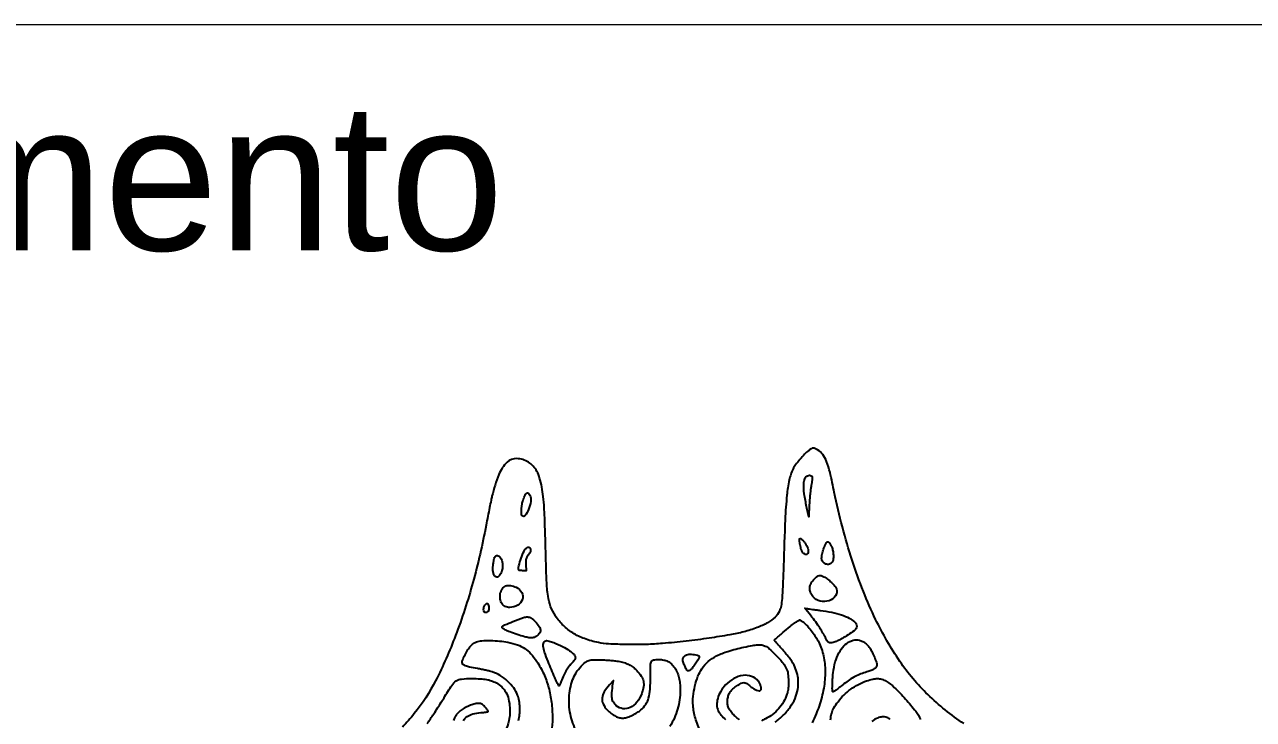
# Model space of a CAD drawing. Header units: inches. Extents: x 0 to 5940, y 0 to 4205.
# Drawn here: x 5406.9 to 5513.5, y 822.2 to 882.5 of the extents above; entities that cross this region are included whole.
import ezdxf

# ---------------------------------------------------------------- set-up
doc = ezdxf.new("R2010")
doc.units = ezdxf.units.IN
doc.header["$LTSCALE"] = 50
doc.header["$MEASUREMENT"] = 0
doc.styles.add('A000', font='arial.ttf')

# ---------------------------------------------------------------- blocks, each defined once
blk = doc.blocks.new('JACZ-COO-GE-001-CAR-LOGO-R00')
at = {"color": 8}
for points in [[(5763.8, 3708.3, -0.046285), (5720.2, 3743.4, -0.050359), (5686.3, 3783.7, -0.036735), (5657, 3834.4, -0.019174), (5642.1, 3868.3, -0.015275), (5628.6, 3906, -0.014603), (5616.8, 3946.3, -0.013575), (5607, 3988.2, 0.007665), (5601.8, 4012.2, 0.036006), (5597.5, 4025.6, 0.065376), (5592.9, 4034, 0.096637), (5586.7, 4039.6, 0.033271), (5583.5, 4041.3, 0.123427), (5581.3, 4041.7, 0.118991), (5579.1, 4041, 0.029902), (5576, 4038.8, 0.034011), (5571, 4034.3, 0.016009), (5565.3, 4027.9, 0.015641), (5560.1, 4021.4, 0.046444), (5557.1, 4016.5, 0.06061), (5552.4, 4003, 0.028246), (5549.6, 3984.6, 0.014453), (5547.5, 3955.5, 0.002392), (5545.5, 3899.4, -0.002628), (5544.6, 3874.4, -0.011792), (5543.7, 3859.8, -0.019381), (5542.5, 3850.4, -0.064784), (5540.6, 3844.4, -0.10259), (5535.3, 3837.1, -0.053015), (5526.2, 3830.4, -0.042515), (5513.6, 3824.5, -0.024593), (5497.6, 3819.4, -0.020895), (5480.4, 3815.7, -0.007629), (5455.7, 3811.8, -0.007301), (5427.7, 3808.1, -0.006954), (5399.1, 3805.3, -0.015572), (5379.5, 3804.2, -0.009064), (5355.9, 3804.1, -0.008045), (5333.8, 3804.7, -0.040604), (5321.6, 3806.3, -0.035188), (5304.5, 3811.2, -0.052282), (5290.5, 3818, -0.056545), (5279.1, 3827, -0.051681), (5269.5, 3838.7, -0.054636), (5263.7, 3850.1, -0.054699), (5260.5, 3862.5, -0.026635), (5258.8, 3881.4, -0.003627), (5257.6, 3921.1, 0.002092), (5256.7, 3950.6, 0.007516), (5255.9, 3969.4, 0.011597), (5254.7, 3983.1, 0.018452), (5253, 3994.7, 0.027193), (5250.4, 4005.4, 0.051259), (5247, 4013.6, 0.061735), (5242.6, 4019.9, 0.065677), (5236.8, 4024.7, 0.133782), (5222.8, 4029, 0.199279), (5211, 4024.6, 0.112553), (5201.1, 4009.9, 0.031485), (5192.7, 3983.4, 0.009585), (5191.6, 3978.7, 0.001631), (5189.8, 3969.8, 0.00178), (5187.7, 3959.3, 0.001585), (5185.6, 3948.4, -0.020494), (5169.6, 3879, -0.024097), (5148.6, 3814.9, -0.026402), (5124.5, 3760.3, -0.051752), (5098.7, 3720.4, -0.020497), (5084.3, 3703.9, -0.017446)], [(5445.2, 3698.5, -0.035156), (5438.9, 3715, -0.05068), (5436, 3730.2, -0.049122), (5436.1, 3741.2, -0.031965), (5438.3, 3753.7, -0.032194), (5441.9, 3765.6, -0.056299), (5446.7, 3774.8, -0.068233), (5454.4, 3783.5, -0.059141), (5464.5, 3790.3, -0.045092), (5478.3, 3795.8, -0.019341), (5497.6, 3800.8, -0.008367), (5508, 3802.9, -0.032357), (5514.5, 3803.7, -0.052219), (5519.3, 3803.5, -0.068324), (5523.4, 3802.2, -0.079802), (5528.3, 3799, -0.013205), (5536.3, 3791.1, -0.014678), (5544, 3782.8, -0.053566), (5548, 3776.8, -0.024856), (5549.7, 3773.4, -0.04799), (5550.6, 3770.5, -0.034879), (5551.1, 3767, -0.007877), (5551.4, 3760.9, -0.008709), (5551.5, 3755.1, -0.026419), (5551.3, 3751.1, -0.033012), (5550.7, 3747.7, -0.021115), (5549.6, 3743.9, -0.049031), (5545.5, 3734.6, -0.049965), (5539.6, 3726.4, -0.049947), (5532.3, 3719.4, -0.048929), (5523.6, 3714.1, -0.013318), (5519, 3711.9, -0.04809)], [(5492.4, 3713.1, -0.045222), (5488.1, 3716.2, -0.031474), (5483.9, 3720.3, -0.031933), (5480.4, 3724.8, -0.07169), (5478.5, 3728.6, -0.065392), (5477.7, 3733, -0.048957), (5477.9, 3738, -0.049167), (5479, 3742.9, -0.067956), (5481, 3746.8, -0.063051), (5484.3, 3750.4, -0.031978), (5489.2, 3754.1, -0.030668), (5494.2, 3757.1, -0.116121), (5497.7, 3757.9, -0.091113), (5499.2, 3757.6, -0.037222), (5501.1, 3756.7, -0.030641), (5503.2, 3755.3, -0.017947), (5505.6, 3753.4, 0.030426), (5509.5, 3750.5, 0.0537), (5513, 3748.7, 0.073567), (5515.9, 3748, 0.218891), (5517.8, 3748.7, 0.209236), (5518.5, 3750.5, 0.053318), (5518, 3753.6, 0.050341), (5516.8, 3757, 0.061476), (5514.9, 3759.9, 0.133652), (5506.8, 3765.5, 0.115042), (5496.5, 3766.6, 0.098808), (5485.5, 3763, 0.075391), (5475.5, 3755.2, 0.054111), (5469.5, 3747.4, 0.066096), (5465.9, 3738.9, 0.075264), (5464.8, 3730.8, 0.11261), (5466.6, 3723.9, 0.059017), (5470.1, 3718.6, 0.0373), (5475.3, 3713.3, 0.034127)], [(5535.5, 3710, 0.032451), (5545.1, 3718.4, 0.041018), (5553.6, 3728.4, 0.054834), (5559.5, 3738.8, 0.058929), (5562.7, 3749.6, 0.059696), (5563.3, 3760.8, 0.051945), (5561.7, 3770.2, 0.052071), (5558.2, 3779, 0.042479), (5552.2, 3788.3, 0.02016), (5543.1, 3799.2, -0.002377), (5539.8, 3802.9, -0.0038), (5537.1, 3806.1, -0.000863), (5534.7, 3808.9, -0.17846), (5534.6, 3809.2, -0.218352), (5535, 3810, -0.000629), (5544.7, 3818.4, -0.003778), (5553.5, 3825.9, -0.01559), (5559.1, 3830.2, -0.009486), (5561.1, 3831.6, -0.012782), (5562.9, 3832.8, -0.00986), (5564.5, 3833.7, -0.120592), (5565.2, 3833.9, -0.14766), (5565.8, 3833.7, -0.012377), (5567.3, 3832.7, -0.015629), (5569, 3831.4, -0.01143), (5570.9, 3829.8, -0.031769), (5575.4, 3825.3, -0.019985), (5580.2, 3819.5, -0.019574), (5584.6, 3813.1, -0.024315), (5588.1, 3806.8, -0.064116), (5593.9, 3790.3, -0.051434), (5595.9, 3771.6, -0.046719), (5594.1, 3751.2, -0.036068), (5588.5, 3729.5, -0.018168), (5584.9, 3720.1, -0.011305), (5580.1, 3709.3, -0.0113)], [(5114.4, 3708.3, -0.007871), (5118.2, 3714, 0.003599), (5122.3, 3720.2, 0.002452), (5126.9, 3727.3, 0.002471), (5131.3, 3734.2, 0.004975), (5134.7, 3739.6, -0.010244), (5144.2, 3754.6, -0.095775), (5149.4, 3760, -0.128217), (5155.8, 3762.3, -0.023692), (5168.3, 3762.9, -0.012141), (5178.6, 3762.6, -0.032341), (5186, 3761.8, -0.041469), (5192, 3760.2, -0.035394), (5198, 3757.6, -0.071816), (5204.6, 3752.7, -0.074854), (5209.5, 3746.3, -0.066086), (5212.7, 3738, -0.040873), (5214.3, 3727.7, -0.057869), (5213.7, 3714.5, -0.071461), (5210.1, 3702.9, -0.078502)], [(5158.1, 3711.8, -0.114422), (5162.5, 3716.8, -0.089236), (5169.6, 3720.1, -0.049432), (5179.1, 3721.6, 0.009466), (5182.4, 3721.9, 0.014122), (5185.3, 3722.3, 0.009057), (5187.6, 3722.7, 0.209053), (5188.2, 3723.1, 0.284534), (5188.2, 3723.6, 0.019465), (5187.2, 3725, 0.023149), (5185.9, 3726.7, 0.014928), (5184.2, 3728.6, 0.012312), (5181.2, 3731.3, 0.08149), (5179.5, 3732.4, 0.102374), (5177.8, 3732.8, 0.024663), (5174.7, 3732.7, 0.05613), (5169.7, 3731.6, 0.026861), (5163.6, 3729.2, 0.026804), (5157.7, 3726.1, 0.046496), (5153.2, 3722.9, 0.043127), (5150.2, 3719.7, 0.042649), (5147.8, 3716.1, 0.042843), (5146, 3712.2, 0.044413)], [(5224.7, 3712.2, 0.049232), (5226.2, 3719.4, 0.033109), (5226.4, 3727.7, 0.033199), (5225.6, 3736, 0.051137), (5223.7, 3742.9, 0.06694), (5219, 3751.5, 0.048605), (5211.6, 3759.7, 0.047678), (5202.7, 3766.4, 0.057057), (5193.1, 3770.9, 0.018502), (5189.9, 3771.8, 0.00641), (5185.3, 3772.9, 0.006358), (5180.2, 3774, 0.00735), (5175.2, 3774.9, -0.008964), (5165.7, 3776.7, -0.042579), (5160.4, 3778.2, -0.088973), (5157.6, 3780, -0.213925), (5156.6, 3782.2, -0.102414), (5157.3, 3785.5, -0.01585), (5160.2, 3791.7, -0.018713), (5163.6, 3797.9, -0.042969), (5166.8, 3802.2, -0.034851), (5168.3, 3803.8, -0.024178), (5170.3, 3805.3, -0.024472), (5172.3, 3806.6, -0.045279), (5174.1, 3807.4, -0.070438), (5180.3, 3808.6, -0.017822), (5190.8, 3808.9, -0.018807), (5202, 3808.3, -0.027733), (5211.8, 3806.8, -0.03325), (5223.6, 3803.6, -0.062827), (5232.4, 3799.2, -0.064), (5239.7, 3792.9, -0.035783), (5247, 3783.5, -0.0411), (5255.3, 3768.5, -0.038668), (5261.2, 3752.1, -0.036969), (5264.7, 3734.1, -0.031256), (5265.9, 3714.9, -0.030024), (5264.8, 3698.7, -0.051644)], [(5296.6, 3696.3, -0.076511), (5288.2, 3717, -0.070912), (5286, 3739.9, -0.074733), (5290.3, 3761.2, -0.104978), (5300.5, 3777.7, -0.031557), (5305.7, 3782.5, -0.096657), (5309.9, 3784.7, -0.070393), (5315.4, 3785.6, -0.011606), (5326.1, 3785.5, -0.008263), (5332, 3785.2, -0.007297), (5338.1, 3784.7, -0.007348), (5343.6, 3784.1, -0.022003), (5347.3, 3783.5, -0.024874), (5353.8, 3781.7, -0.044115), (5358.9, 3779.6, -0.046452), (5363.4, 3776.6, -0.031188), (5367.9, 3772.6, -0.044722), (5373.4, 3765.8, -0.095593), (5376, 3759.7, -0.096287), (5376.1, 3753, -0.045848), (5373.9, 3744.7, -0.076974), (5368.1, 3734.3, -0.115851), (5360, 3727.8, -0.144552), (5351.2, 3726.4, -0.149472), (5343.1, 3730, -0.081854), (5339.7, 3734.1, -0.093664), (5338.1, 3738.9, -0.059048), (5337.9, 3745.6, -0.015058), (5339.1, 3756.4), (5339.7, 3760.4), (5335.1, 3755.4, 0.04901), (5328.6, 3746.8, 0.113173), (5326.1, 3739.2, 0.132849), (5327.3, 3732.1, 0.080588), (5332.1, 3724.9, 0.04223), (5336.9, 3720.6, 0.0479), (5342.2, 3717.3, 0.052953), (5347.4, 3715.4, 0.090024), (5352, 3715.1, 0.056182), (5356.8, 3716.2, 0.024951), (5362.8, 3718.6, 0.02499), (5368.6, 3721.7, 0.046053), (5372.9, 3724.9, 0.068448), (5378.7, 3731.5, 0.075461), (5382.2, 3739.3, 0.052997), (5384, 3749.9, 0.016877), (5384.5, 3765.8, -0.005866), (5384.6, 3779.4, -0.112342), (5385.6, 3783.5, -0.242667), (5388.2, 3785.4, -0.03783), (5394.6, 3785.9, -0.046752), (5400.7, 3785.3, -0.074164), (5405.7, 3783.6, -0.074444), (5409.9, 3780.5, -0.047476), (5413.8, 3775.8, -0.045493), (5416.9, 3770.2, -0.044227), (5419, 3764.2, -0.038439), (5420.2, 3757.1, -0.022304), (5420.6, 3748.4, -0.070151), (5417.4, 3726, -0.066074), (5408.1, 3704.9, -0.066722)], [(5674.4, 3713.2, 0.137673), (5670.7, 3715.7, 0.098733), (5665, 3716.5, 0.086979), (5659.2, 3715, 0.072326), (5652.4, 3710.8, 0.045719)], [(5602.4, 3712.9, -0.049124), (5603.8, 3720.9, -0.065499), (5606.4, 3727.3, -0.029839), (5611.5, 3734.9, -0.038609), (5618.5, 3742.9, -0.035526), (5626.9, 3749.9, -0.03544), (5636.2, 3755.8, -0.037947), (5646.1, 3760.1, -0.026717), (5653.5, 3762.2, -0.06091), (5659.2, 3762.8, -0.072517), (5664.3, 3762, -0.05375), (5669.6, 3759.7, -0.062554), (5679.6, 3752.2, -0.017984), (5693.1, 3738.1, -0.017443), (5705.5, 3723.3, -0.073139), (5711.2, 3713.2, -0.075761)]]:
    blk.add_lwpolyline(points, format="xyb", dxfattribs=at)
for points in [[(5580, 4006.9, -0.090384), (5580.2, 4005.7, -0.01064), (5580, 4003, -0.012459), (5579.6, 3999.8, -0.009906), (5579, 3996.3, 0.01575), (5578.3, 3991.9, 0.006032), (5577.7, 3985.8, 0.005966), (5577.1, 3979.2, 0.007296), (5576.7, 3973), (5576.1, 3958.4), (5573.8, 3968.9, -0.011547), (5571, 3984.1, -0.033111), (5569.9, 3994.8, -0.048984), (5570.5, 4002.2, -0.147223), (5572.7, 4006.8, -0.09076), (5574.7, 4008.3, -0.109248), (5577, 4008.8, -0.138025), (5578.9, 4008.3, -0.186698)], [(5238.6, 3984.8, -0.13315), (5239.6, 3977.3, -0.055517), (5237, 3967.4, -0.074283), (5233, 3960.1, -0.453302), (5229.2, 3959.8, -0.186601), (5228.3, 3961.9, -0.023846), (5228.3, 3966.8, -0.0274), (5228.9, 3972.4, -0.030115), (5230.1, 3977.7, -0.025367), (5232.3, 3984.1, -0.122995), (5234.5, 3987.2, -0.34736), (5236.7, 3987.3, -0.136171)], [(5572.7, 3924.9, -0.078672), (5575.3, 3919, -0.179917), (5574.8, 3914.2, -0.391255), (5572, 3913.1, -0.139068), (5568.3, 3916, -0.095924), (5567, 3918.8, -0.018296), (5565.7, 3924.3, -0.015071), (5564.8, 3930, -0.163406), (5565.3, 3932.2, -0.43225), (5566.2, 3932.4, -0.047576), (5568.1, 3930.9, -0.03595), (5570.3, 3928.3, -0.02071)], [(5603.8, 3922.2, -0.055974), (5605.2, 3917.5, -0.041179), (5605.8, 3912, -0.042237), (5605.6, 3907, -0.11028), (5604.3, 3903.6, -0.186078), (5601, 3901.2, -0.154556), (5596.6, 3901.4, -0.144321), (5593, 3904.2, -0.16134), (5591.6, 3908.3, -0.056827), (5592, 3912.2, -0.016869), (5593.5, 3917.9, -0.016539), (5595.4, 3923.5, -0.063414), (5597.1, 3926.7, -0.025023), (5598.1, 3927.9, -0.139171), (5598.7, 3928.3, -0.193916), (5599.4, 3928.3, -0.056912), (5600.3, 3927.7, -0.06296), (5601.1, 3926.9, -0.017728), (5602, 3925.5, -0.017575), (5602.9, 3923.9, -0.017702)], [(5203.8, 3907.9, -0.115798), (5205.6, 3900.3, -0.082553), (5204.2, 3891.6, -0.136157), (5200.6, 3886.3, -0.375761), (5196.5, 3886.4, -0.07948), (5195.8, 3887.4, -0.030714), (5195, 3888.9, -0.029461), (5194.4, 3890.7, -0.032136), (5194, 3892.5, -0.05173), (5193.8, 3896.8, -0.022604), (5194.4, 3902.5, -0.01969), (5195.4, 3908, -0.116951), (5196.7, 3910.5, -0.153371), (5198.3, 3911.6, -0.158028), (5200.3, 3911.5, -0.118885), (5202.2, 3910.2, -0.069258)], [(5239, 3920.3, -0.059993), (5239.4, 3918.4, -0.10638), (5239.3, 3916.7, -0.075009), (5238.4, 3914.9, -0.018708), (5236.5, 3912.3, 0.027229), (5234.8, 3909.8, 0.081594), (5234, 3907.9, 0.059498), (5233.7, 3905.6, 0.009819), (5233.8, 3900.9), (5234.1, 3893.4), (5229.6, 3893.4, -0.015168), (5227.1, 3893.5, -0.093213), (5225.8, 3893.8, -0.169114), (5225.1, 3894.4, -0.081938), (5224.8, 3895.6, -0.112278), (5225.1, 3899.4, -0.010611), (5228.1, 3908.4, -0.01009), (5231.5, 3917.2, -0.123999), (5233.7, 3920.1, -0.044494), (5235.5, 3921.4, -0.120297), (5237, 3921.8, -0.181547), (5238.2, 3921.4, -0.130169)], [(5594.4, 3886, -0.045942), (5598.9, 3883.1, -0.027849), (5603.7, 3879, -0.026963), (5607.7, 3874.7, -0.094643), (5609.6, 3871.3, -0.229542), (5608.5, 3862.9, -0.168824), (5600.8, 3857, -0.138308), (5589.9, 3856.6, -0.161276), (5581.1, 3862, -0.085243), (5578.1, 3867.3, -0.11239), (5577.3, 3872.8, -0.10583), (5579, 3878.3, -0.068939), (5583.1, 3883.6, -0.025698), (5586.3, 3886.5, -0.120573), (5588.5, 3887.6, -0.134411), (5590.9, 3887.5, -0.035003)], [(5222, 3873.3, -0.160614), (5228.7, 3867, -0.201659), (5229.5, 3858.6, -0.182007), (5223.9, 3851.6, -0.137119), (5214.3, 3848.9, -0.109618), (5208.7, 3850.1, -0.134619), (5204.6, 3853.6, -0.119711), (5202.6, 3859, -0.07606), (5202.8, 3865.8, -0.103863), (5205.1, 3871.5, -0.152234), (5209.3, 3874.9, -0.133069), (5215.1, 3875.5, -0.071457)], [(5188.6, 3851.3, -0.075231), (5189.1, 3848.9, -0.073911), (5188.9, 3846.4, -0.081379), (5188, 3844.2, -0.131362), (5186.6, 3842.9, -0.25768), (5184.4, 3842.9, -0.196806), (5182.8, 3844.9, -0.119851), (5182.7, 3848.3, -0.102863), (5184.1, 3851.7, -0.044281), (5185.5, 3853.3, -0.218435), (5186.7, 3853.8, -0.235851), (5187.7, 3853.2, -0.050931)], [(5245.3, 3831.5, -0.044474), (5249.8, 3825.9, -0.14124), (5251.3, 3821.3, -0.181124), (5250, 3817.4, -0.083112), (5245.8, 3813.7, -0.034118), (5243.9, 3812.7, -0.061769), (5242.1, 3812.2, -0.054472), (5240.2, 3812.1, -0.021155), (5237.5, 3812.3, -0.038879), (5232.2, 3813.4, -0.008446), (5223.2, 3816.2, -0.009009), (5214.2, 3819.4, -0.028659), (5208.4, 3822, -0.065948), (5205.2, 3824.2, -0.426307), (5205.1, 3825.9, -0.100786), (5208, 3827.8, -0.00545), (5218.1, 3831.9, -0.00797), (5230.7, 3836.6, -0.088274), (5236, 3837.4, -0.157429), (5240.1, 3836.1, -0.040739)], [(5589.7, 3845.4, -0.017727), (5604, 3843, -0.029297), (5615.8, 3839.8, -0.035234), (5625.1, 3836, -0.077312), (5631.3, 3831.6, -0.0981), (5634, 3827.8, -0.218908), (5633.9, 3824.4, -0.117905), (5630.9, 3820.7, -0.021841), (5623.6, 3815.6, -0.013159), (5616.5, 3811.4, -0.022372), (5610.4, 3808.4, -0.0253), (5605.4, 3806.4, -0.104565), (5602.2, 3806.1, -0.084066), (5600.3, 3806.6, -0.110757), (5598.9, 3807.7, -0.052302), (5597.4, 3809.9, -0.00689), (5594.9, 3814.9, 0.022391), (5591.5, 3820.9, 0.01452), (5587.2, 3827.5, 0.012191), (5581.7, 3835.1, 0.007088), (5574.7, 3843.9), (5571.3, 3848), (5574.7, 3847.5, 0.005347), (5576.7, 3847.2, 0.000881), (5580.5, 3846.6, 0.000969), (5585, 3846, 0.000856)], [(5267.4, 3806.3, -0.020934), (5278.2, 3801.5, -0.038862), (5286.5, 3796.5, -0.049059), (5292, 3791.8, -0.192507), (5293.6, 3787.8, -0.127557), (5293.3, 3786.8, -0.025802), (5292.3, 3785.1, -0.025682), (5290.9, 3783.3, -0.021572), (5289.2, 3781.5, 0.042287), (5286, 3777.8, 0.027501), (5282.9, 3773.1, 0.022784), (5279.8, 3767.1, 0.012895), (5276.6, 3759.6, -0.009024), (5275.7, 3757.4, -0.014201), (5274.8, 3755.6, -0.008179), (5274, 3754.1, -0.281745), (5273.7, 3753.9, -0.274615), (5273.4, 3754.1, -0.00263), (5272, 3756.9, -0.00775), (5270.4, 3760.2, -0.004826), (5268.7, 3764.1, -0.00421), (5260.5, 3783.7, -0.021329), (5256.4, 3794.8, -0.037927), (5254.8, 3801.9, -0.146138), (5255.4, 3806.4, -0.129884), (5256.8, 3808.1, -0.16066), (5258.8, 3808.8, -0.077025), (5261.9, 3808.2, -0.01421)], [(5641.3, 3807.7, -0.039461), (5643.4, 3806.6, -0.026759), (5645.5, 3804.9, -0.026091), (5647.4, 3803, -0.030372), (5649.1, 3801, -0.040631), (5651.9, 3796.4, -0.014718), (5655.1, 3789.5, -0.012047), (5657.9, 3782.6, -0.090218), (5658.6, 3779.1, -0.16631), (5657.8, 3776.7, -0.078145), (5655.4, 3774.5, -0.056978), (5651.6, 3772.5, -0.030063), (5646.5, 3770.9, 0.027836), (5639.2, 3768.5, 0.028702), (5632.2, 3765.4, 0.027773), (5625.4, 3761.4, 0.022902), (5618.7, 3756.5, -0.003201), (5613, 3751.9, -0.011347), (5609.2, 3749, -0.012403), (5606.5, 3747.2, -0.144165), (5605.3, 3746.9, -0.410937), (5604.6, 3747.6, -0.005584), (5604.6, 3754.6, -0.013479), (5604.9, 3762.3, -0.014092), (5605.6, 3769.9, -0.038395), (5608.2, 3782.9, -0.054063), (5612.6, 3793.9, -0.062838), (5618.6, 3802.4, -0.092558), (5625.9, 3807.8, -0.048816), (5629.8, 3809.3, -0.066952), (5633.5, 3809.8, -0.066074), (5637.3, 3809.3, -0.046044)], [(5441.3, 3791.3, -0.191128), (5443, 3790.2, -0.215247), (5443.3, 3788.4, -0.079385), (5442, 3785.3, -0.014748), (5438.6, 3780.2, -0.013935), (5435.4, 3775.8, -0.05086), (5433, 3773.3, -0.097458), (5431.1, 3772.3, -0.219558), (5429.5, 3772.4, -0.133976), (5428, 3774, -0.016499), (5425.9, 3778.4, -0.018985), (5424.1, 3782.9, -0.085853), (5423.6, 3785.7, -0.172789), (5424.9, 3789.3, -0.146031), (5428.2, 3791.6, -0.090416), (5433.8, 3792.3, -0.037373)]]:
    blk.add_lwpolyline(points, format="xyb", close=True, dxfattribs=at)

msp = doc.modelspace()

# ---------------------------------------------------------------- linework, layer by layer
at = {"lineweight": 0}
msp.add_line((5028.2, 882.548), (5885, 882.548), dxfattribs=at)

# ---------------------------------------------------------------- block references
at = {"xscale": 0.07174195398747743, "yscale": 0.07174195398747743, "zscale": 0.07174195398747743}
msp.add_blockref('JACZ-COO-GE-001-CAR-LOGO-R00', (5074.895, 555.821), dxfattribs=at)

# ---------------------------------------------------------------- texts
at = {"style": 'A000'}
msp.add_text('Empreendimento', height=12.77435, dxfattribs=at).set_placement((5312.58, 862.943))

doc.saveas('drawing.dxf')
